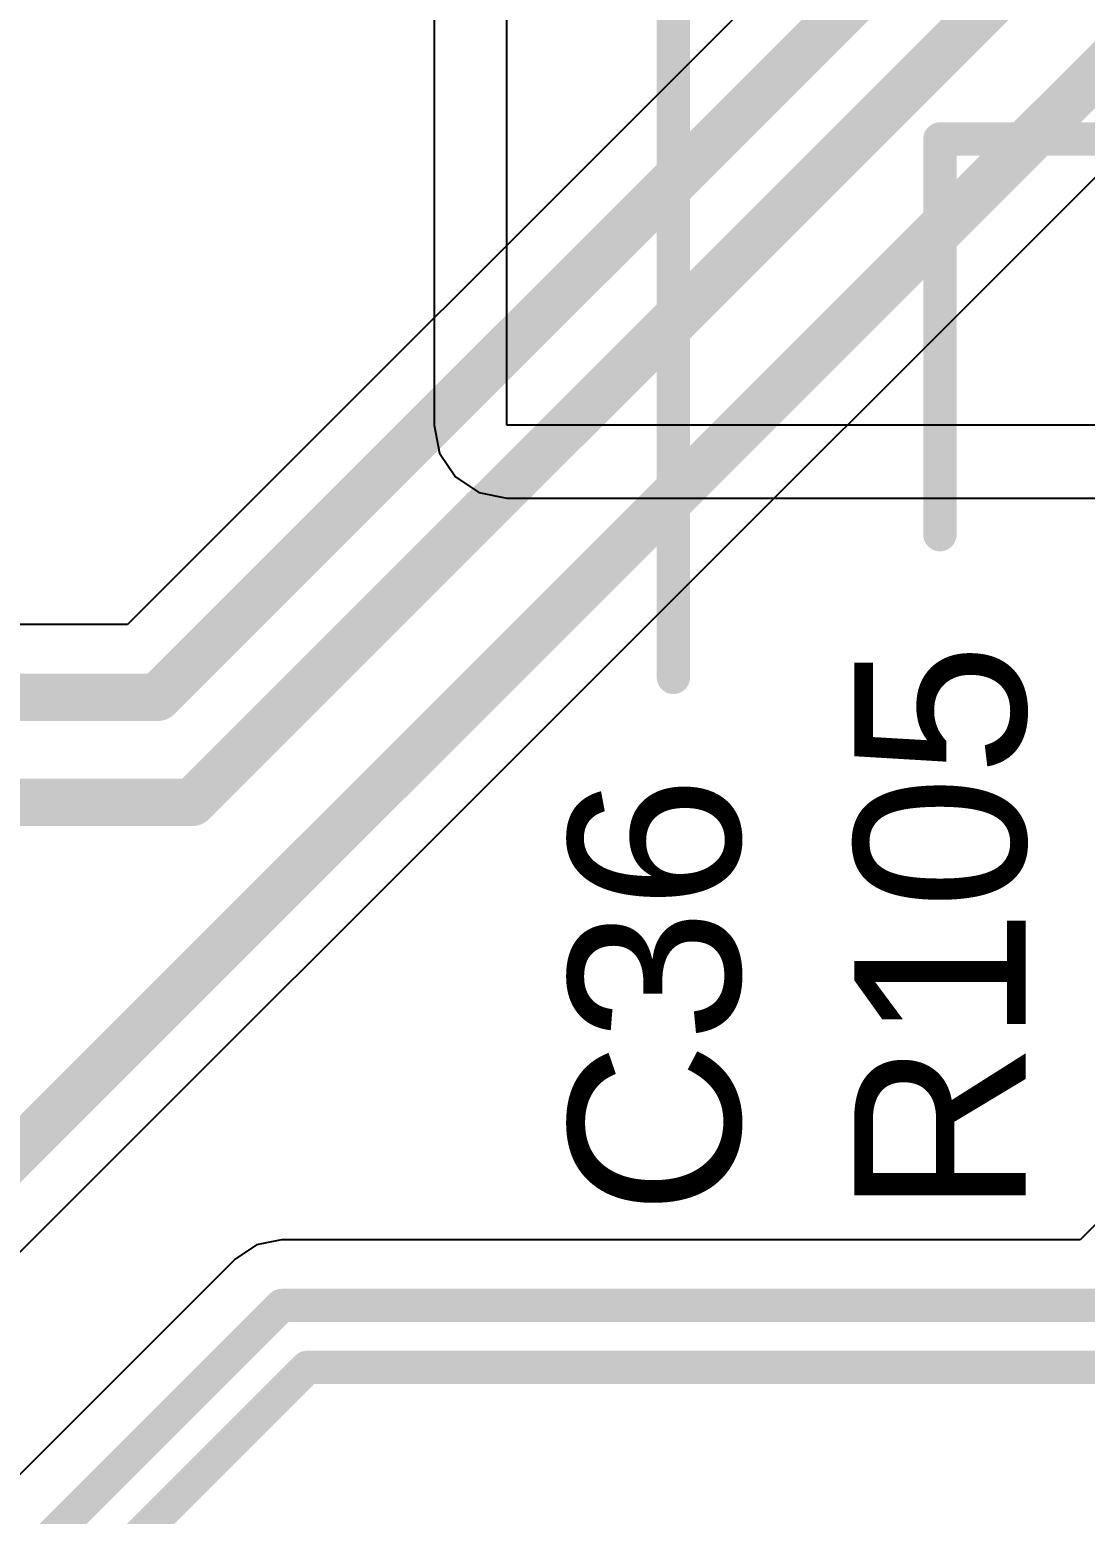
# Model space of a CAD drawing. Header units: inches. Extents: x -11 to 5428, y 0 to 5423.
# Drawn here: x 271.67 to 277.31, y 37.09 to 45.01 of the extents above; entities that cross this region are included whole.
import ezdxf

# ---------------------------------------------------------------- set-up
doc = ezdxf.new("R2010")
doc.units = ezdxf.units.IN
for name, color, linetype in [('PWR', 76, 'Continuous'), ('Top Layer', 1, 'Continuous'), ('Top Overlay', 2, 'Continuous')]:
    doc.layers.add(name, color=color, linetype=linetype)
doc.styles.add('Arial', font='', dxfattribs={"height": 0.2})
doc.styles.get('Arial').set_extended_font_data('Arial')

msp = doc.modelspace()

# ---------------------------------------------------------------- linework, layer by layer
at = {"layer": 'PWR'}
for p, q in [((273.82994764, 48.4886127), (273.82994764, 42.9006127)), ((274.2184127, 42.9006127), (274.2184127, 48.4886127)), ((273.82994764, 42.9006127), (273.85951832, 42.75195411999999)), ((284.9626127, 42.9006127), (274.2184127, 42.9006127)), ((273.85951832, 42.75195411999999), (273.94372694, 42.62592694)), ((273.94372694, 42.62592694), (274.06975412, 42.54171832)), ((274.06975412, 42.54171832), (274.2184127, 42.51214764)), ((274.2184127, 42.51214764), (284.57414764, 42.51214764))]:
    msp.add_line(p, q, dxfattribs=at)
at = {"layer": 'Top Layer'}
for p, q in [((275.64735574, 45.29062569999999), (272.19362884, 41.8368988)), ((271.61979966, 38.48572694), (278.0269090199999, 44.8928363)), ((281.39445118, 42.6683678), (277.27731438, 38.551231)), ((272.19362884, 41.8368988), (268.93273112, 41.8368988)), ((272.88266988, 38.52461688), (272.76924618, 38.4488309)), ((273.01646438, 38.551231), (272.88266988, 38.52461688)), ((277.27731438, 38.551231), (273.01646438, 38.551231)), ((272.7692411, 38.44882327999999), (269.22955552, 34.90914024)), ((272.76924618, 38.4488309), (272.7692411, 38.44882327999999))]:
    msp.add_line(p, q, dxfattribs=at)
for points in [[(272.3545353, 41.44843373999999, 0.254, 0.254, 0), (277.78166186, 46.8755603, 0.254, 0.254, 0)], [(272.53950826, 40.88771858, 0.254, 0.254, 0), (278.02722398, 46.3754343, 0.254, 0.254, 0)], [(271.3451138999999, 38.7604127, 0.254, 0.254, 0), (277.9601375, 45.3754363, 0.254, 0.254, 0)], [(268.77182466, 41.44843373999999, 0.254, 0.254, 0), (272.3545353, 41.44843373999999, 0.254, 0.254, 0)], [(268.77628998, 40.88771858, 0.254, 0.254, 0), (272.53950826, 40.88771858, 0.254, 0.254, 0)], [(269.47677372, 34.66192204, 0.1778, 0.1778, 0), (273.01646438, 38.2016127, 0.1778, 0.1778, 0)], [(273.01646438, 38.2016127, 0.1778, 0.1778, 0), (277.42213248, 38.2016127, 0.1778, 0.1778, 0)], [(268.8571077, 33.57528464, 0.1778, 0.1778, 0), (273.15323576, 37.87141269999999, 0.1778, 0.1778, 0)], [(273.15323576, 37.87141269999999, 0.1778, 0.1778, 0), (277.55890386, 37.87141269999999, 0.1778, 0.1778, 0)]]:
    msp.add_lwpolyline(points, format="xyseb", dxfattribs=at)
for points in [[(272.2910353, 41.44843373999999, 0.127, 0.127, 1), (272.4180353, 41.44843373999999, 0.127, 0.127, 1)], [(272.2910353, 41.44843373999999, 0.127, 0.127, 1), (272.4180353, 41.44843373999999, 0.127, 0.127, 1)], [(272.47600826, 40.88771858, 0.127, 0.127, 1), (272.60300826, 40.88771858, 0.127, 0.127, 1)], [(272.47600826, 40.88771858, 0.127, 0.127, 1), (272.60300826, 40.88771858, 0.127, 0.127, 1)], [(272.97201438, 38.2016127, 0.08889999999999999, 0.08889999999999999, 1), (273.06091438, 38.2016127, 0.08889999999999999, 0.08889999999999999, 1)], [(272.97201438, 38.2016127, 0.08889999999999999, 0.08889999999999999, 1), (273.06091438, 38.2016127, 0.08889999999999999, 0.08889999999999999, 1)], [(273.10878576, 37.87141269999999, 0.08889999999999999, 0.08889999999999999, 1), (273.19768576, 37.87141269999999, 0.08889999999999999, 0.08889999999999999, 1)], [(273.10878576, 37.87141269999999, 0.08889999999999999, 0.08889999999999999, 1), (273.19768576, 37.87141269999999, 0.08889999999999999, 0.08889999999999999, 1)]]:
    msp.add_lwpolyline(points, format="xyseb", close=True, dxfattribs=at)
at = {"layer": 'Top Overlay'}
for points in [[(275.1074127, 41.5544127, 0.1778, 0.1778, 0), (275.1074127, 46.16811441999999, 0.1778, 0.1778, 0)], [(276.5298127, 42.3164127, 0.1778, 0.1778, 0), (276.5298127, 44.42920502, 0.1778, 0.1778, 0)], [(276.5298127, 44.42920502, 0.1778, 0.1778, 0), (277.5633895, 44.42920502, 0.1778, 0.1778, 0)]]:
    msp.add_lwpolyline(points, format="xyseb", dxfattribs=at)
for points in [[(276.4853627, 44.42920502, 0.08889999999999999, 0.08889999999999999, 1), (276.5742627, 44.42920502, 0.08889999999999999, 0.08889999999999999, 1)], [(276.4853627, 44.42920502, 0.08889999999999999, 0.08889999999999999, 1), (276.5742627, 44.42920502, 0.08889999999999999, 0.08889999999999999, 1)], [(276.4853627, 42.3164127, 0.08889999999999999, 0.08889999999999999, 1), (276.5742627, 42.3164127, 0.08889999999999999, 0.08889999999999999, 1)], [(275.0629627, 41.5544127, 0.08889999999999999, 0.08889999999999999, 1), (275.1518627, 41.5544127, 0.08889999999999999, 0.08889999999999999, 1)]]:
    msp.add_lwpolyline(points, format="xyseb", close=True, dxfattribs=at)

# ---------------------------------------------------------------- texts
at = {"layer": 'Top Overlay', "style": 'Arial'}
for s, p in [('R105', (276.98686538, 38.68473085999999)), ('C36', (275.46286538, 38.68473085999999))]:
    msp.add_text(s, height=0.9143999999999999, rotation=90, dxfattribs=at).set_placement(p)

doc.saveas('drawing.dxf')
